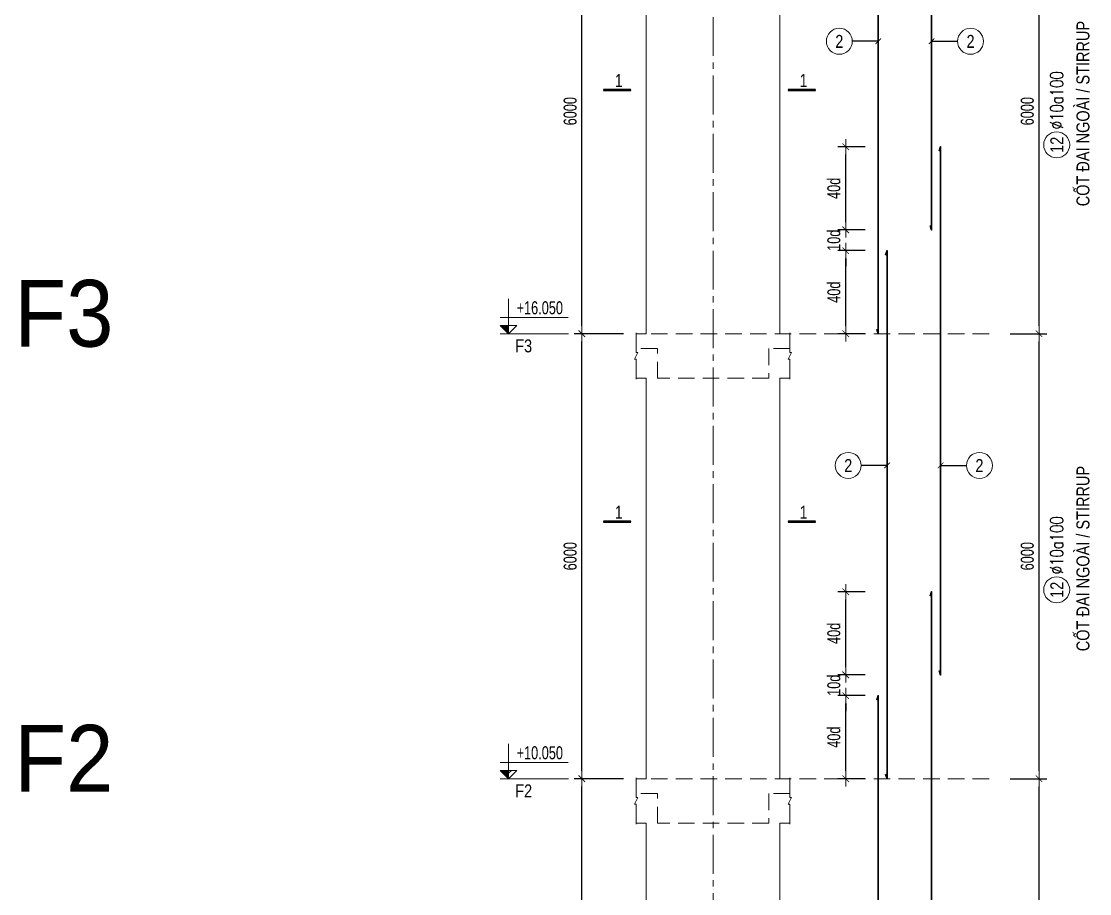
# Model space of a CAD drawing. Header units: millimetres. Extents: x 49323 to 406889, y -6102 to 181761.
# Drawn here: x 104189 to 118589, y 18081 to 29842 of the extents above; entities that cross this region are included whole.
import ezdxf
from ezdxf.enums import TextEntityAlignment as Align

# ---------------------------------------------------------------- set-up
doc = ezdxf.new("R2010")
doc.units = ezdxf.units.MM
doc.linetypes.add('CENTER2', pattern=[1.125, 0.75, -0.125, 0.125, -0.125])
doc.linetypes.add('HIDDEN2', pattern=[4.762499999999999, 3.175, -1.5875])
doc.layers.get('0').update_dxf_attribs({"lineweight": 20})
doc.layers.get('Defpoints').update_dxf_attribs({"color": 151, "lineweight": 9})
for name, color, linetype, lineweight in [('kata_thep chu', 4, 'Continuous', 35), ('NDC_S_ANNO', 7, 'Continuous', 20), ('NDC_S_AXIS', 5, 'CENTER2', 13), ('NDC_S_BREAK-LINE', 1, 'Continuous', 15), ('NDC_S_CONTINUOUS', 3, 'Continuous', 20), ('NDC_S_DIM', 1, 'Continuous', 15), ('NDC_S_HIDDEN', 8, 'HIDDEN2', 13), ('NDC_S_LEADER', 1, 'Continuous', 15), ('NDC_S_SYMBOL', 1, 'Continuous', 15), ('NDC_S_TEXT SYMBOL', 7, 'Continuous', 20), ('NDC_S_THIN LINE', 8, 'Continuous', 9), ('NDC_S_VN TEXT', 7, 'Continuous', 20)]:
    doc.layers.add(name, color=color, linetype=linetype, lineweight=lineweight)
doc.styles.add('ARIAL', font='arial.ttf', dxfattribs={"width": 0.8})
doc.styles.add('DrawingTitle', font='FRADM.TTF', dxfattribs={"width": 0.95})
doc.styles.add('NDC_ANNO', font='', dxfattribs={"width": 0.8})
doc.styles.add('NDC_DIM', font='', dxfattribs={"width": 0.75})
doc.styles.add('NDC_EN TXT', font='romans.shx', dxfattribs={"width": 0.8})
doc.styles.add('NDC_VIE TXT', font='arial.ttf', dxfattribs={"width": 0.8})
doc.styles.get('NDC_ANNO').set_extended_font_data('Dotum')
doc.styles.get('NDC_DIM').set_extended_font_data('Dotum')
doc.dimstyles.new('NDC_dim_70', dxfattribs={"dimscale": 70, "dimtxt": 2.5, "dimasz": 1.5, "dimexe": 1.5, "dimexo": 2.5, "dimgap": 1, "dimtad": 1, "dimdec": 0, "dimzin": 0, "dimdsep": 46, "dimtxsty": 'NDC_DIM', "dimblk": 'DIMMARK', "dimcen": 0.09, "dimdle": 1.2, "dimclrd": 1, "dimclre": 1, "dimclrt": 3, "dimadec": 0, "dimazin": 0, "dimtfac": 1, "dimtdec": 0, "dimtix": 1, "dimtofl": 0, "dimtmove": 0, "dimatfit": 3, "dimfxl": 8, "dimfxlon": 1, "dimtolj": 1, "dimtzin": 0, "dimarcsym": 0})
doc.dimstyles.new('NDC_dim_75', dxfattribs={"dimscale": 75, "dimtxt": 2.5, "dimasz": 1.5, "dimexe": 1.5, "dimexo": 2.5, "dimgap": 1, "dimtad": 1, "dimdec": 0, "dimzin": 0, "dimdsep": 46, "dimtxsty": 'NDC_DIM', "dimblk": 'DIMMARK', "dimcen": 0.09, "dimdle": 1.2, "dimclrd": 1, "dimclre": 1, "dimclrt": 3, "dimadec": 0, "dimazin": 0, "dimtfac": 1, "dimtdec": 0, "dimtix": 1, "dimtofl": 0, "dimtmove": 0, "dimatfit": 3, "dimfxl": 8, "dimfxlon": 1, "dimtolj": 1, "dimtzin": 0, "dimarcsym": 0})

# ---------------------------------------------------------------- blocks, each defined once
blk = doc.blocks.new('DIMMARK')
at = {"layer": 'NDC_S_DIM', "color": 1}
blk.add_line((-1.5, 0), (1, 0), dxfattribs=at)
at = {"layer": 'NDC_S_DIM', "color": 2, "const_width": 0.1}
blk.add_lwpolyline([(-0.4242640687119285, -0.4242640687119285), (0.4242640687119285, 0.4242640687119285)], dxfattribs=at)
blk = doc.blocks.new('*D15')
at = {"layer": 'Defpoints', "color": 0, "transparency": 16777216}
for p in [(111744.5942687544, 19630.72079866482), (112613.0914553283, 19630.72079866482), (112545.5914553274, 9630.720798664643)]:
    blk.add_point(p, dxfattribs=at)
at = {"layer": 'NDC_S_DIM', "color": 1, "lineweight": -2, "transparency": 16777216}
for p, q in [((112304.5942687544, 19630.72079866482), (111639.5942687544, 19630.72079866482)), ((111744.5942687544, 9735.720798664643), (111744.5942687544, 19525.72079866482)), ((112304.5942687544, 9630.720798664643), (111639.5942687544, 9630.720798664643))]:
    blk.add_line(p, q, dxfattribs=at)
at = {"layer": 'NDC_S_DIM', "color": 1, "lineweight": -2, "transparency": 16777216, "xscale": 105, "yscale": 105, "zscale": 105}
for p, rotation in [((111744.5942687544, 19630.72079866482), 90), ((111744.5942687544, 9630.720798664643), 270)]:
    blk.add_blockref('DIMMARK', p, dxfattribs=dict(at, rotation=rotation))
at = {"layer": 'NDC_S_DIM', "color": 3, "transparency": 16777216, "insert": (111586.9755441954, 14630.7207986647), "char_height": 175, "attachment_point": 5, "rotation": 90, "style": 'NDC_DIM'}
blk.add_mtext('\\A1;10000', dxfattribs=at)
blk = doc.blocks.new('*D16')
at = {"layer": 'Defpoints', "color": 0, "transparency": 16777216}
for p in [(111744.5942687545, 25630.72079866481), (112613.0914553285, 25630.72079866481), (112613.0914553283, 19630.72079866482)]:
    blk.add_point(p, dxfattribs=at)
at = {"layer": 'NDC_S_DIM', "color": 1, "lineweight": -2, "transparency": 16777216}
for p, q in [((112304.5942687545, 25630.72079866481), (111639.5942687545, 25630.72079866481)), ((111744.5942687545, 19735.72079866482), (111744.5942687545, 25525.72079866481)), ((112304.5942687545, 19630.72079866482), (111639.5942687545, 19630.72079866482))]:
    blk.add_line(p, q, dxfattribs=at)
at = {"layer": 'NDC_S_DIM', "color": 1, "lineweight": -2, "transparency": 16777216, "xscale": 105, "yscale": 105, "zscale": 105}
for p, rotation in [((111744.5942687545, 25630.72079866481), 90), ((111744.5942687545, 19630.72079866482), 270)]:
    blk.add_blockref('DIMMARK', p, dxfattribs=dict(at, rotation=rotation))
at = {"layer": 'NDC_S_DIM', "color": 3, "transparency": 16777216, "insert": (111586.9755441954, 22630.72079866478), "char_height": 175, "attachment_point": 5, "rotation": 90, "style": 'NDC_DIM'}
blk.add_mtext('\\A1;6000', dxfattribs=at)
blk = doc.blocks.new('*D17')
at = {"layer": 'Defpoints', "color": 0, "transparency": 16777216}
for p in [(111744.5942687545, 31630.72079866465), (112663.0914553283, 31630.72079866465), (112613.0914553285, 25630.72079866481)]:
    blk.add_point(p, dxfattribs=at)
at = {"layer": 'NDC_S_DIM', "color": 1, "lineweight": -2, "transparency": 16777216}
for p, q in [((112304.5942687545, 31630.72079866465), (111639.5942687545, 31630.72079866465)), ((111744.5942687545, 25735.72079866481), (111744.5942687545, 31525.72079866465)), ((112304.5942687545, 25630.72079866481), (111639.5942687545, 25630.72079866481))]:
    blk.add_line(p, q, dxfattribs=at)
at = {"layer": 'NDC_S_DIM', "color": 1, "lineweight": -2, "transparency": 16777216, "xscale": 105, "yscale": 105, "zscale": 105}
for p, rotation in [((111744.5942687545, 31630.72079866465), 90), ((111744.5942687545, 25630.72079866481), 270)]:
    blk.add_blockref('DIMMARK', p, dxfattribs=dict(at, rotation=rotation))
at = {"layer": 'NDC_S_DIM', "color": 3, "transparency": 16777216, "insert": (111586.9755441955, 28630.72079866469), "char_height": 175, "attachment_point": 5, "rotation": 90, "style": 'NDC_DIM'}
blk.add_mtext('\\A1;6000', dxfattribs=at)
blk = doc.blocks.new('*U6')
at = {"layer": 'NDC_S_ANNO', "color": 0, "linetype": 'ByBlock', "lineweight": -2}
blk.add_line((-4.357142640116527, 0.002997111644365447), (1.000000217026004, 0.002999782974066001), dxfattribs=at)
at = {"layer": 'NDC_S_ANNO', "ltscale": 0.005, "const_width": 0.5}
blk.add_lwpolyline([(1.000000217026004, 0.002999782974066001), (-4.357142640116527, 0.002997111644365447)], dxfattribs=at)
at = {"layer": 'NDC_S_TEXT SYMBOL', "linetype": 'ByBlock', "lineweight": -2, "style": 'NDC_ANNO', "width": 0.8}
blk.add_attdef('DETAIL', text='', height=2.5, dxfattribs=at).set_placement((-0.635006858396082, 1.824862175366434), align=Align.MIDDLE_RIGHT)
blk = doc.blocks.new('*D173')
at = {"layer": 'Defpoints', "color": 0, "ltscale": 0.005, "transparency": 16777216}
for p in [(115300.8375070129, 20750.72079866481, -5.397888116911379e-09), (115739.0169704943, 20750.72079866481), (115739.0169704943, 19630.72079866469)]:
    blk.add_point(p, dxfattribs=at)
at = {"layer": 'NDC_S_DIM', "color": 1, "lineweight": -2, "ltscale": 0.005, "transparency": 16777216}
for p, q in [((115564.0169704943, 20750.72079866481, -5.397888116911379e-09), (115195.8375070129, 20750.72079866481, -5.397888116911379e-09)), ((115300.8375070129, 19735.72079866469, -5.397888116911379e-09), (115300.8375070129, 20645.72079866481, -5.397888116911379e-09)), ((115564.0169704943, 19630.72079866469, -5.397888116911379e-09), (115195.8375070129, 19630.72079866469, -5.397888116911379e-09))]:
    blk.add_line(p, q, dxfattribs=at)
at = {"layer": 'NDC_S_DIM', "color": 1, "lineweight": -2, "ltscale": 0.005, "transparency": 16777216, "xscale": 105, "yscale": 105, "zscale": 105}
for p, rotation in [((115300.8375070129, 20750.72079866481, -5.397888116911379e-09), 90), ((115300.8375070129, 19630.72079866469, -5.397888116911379e-09), 270)]:
    blk.add_blockref('DIMMARK', p, dxfattribs=dict(at, rotation=rotation))
at = {"layer": 'NDC_S_DIM', "color": 3, "ltscale": 0.005, "transparency": 16777216, "insert": (115141.4379140685, 20190.72079866472, -5.397888116911379e-09), "char_height": 175, "attachment_point": 5, "rotation": 90, "style": 'NDC_DIM'}
blk.add_mtext('\\A1;40d', dxfattribs=at)
blk = doc.blocks.new('*D174')
at = {"layer": 'Defpoints', "color": 0, "ltscale": 0.005, "transparency": 16777216}
for p in [(115300.8375070128, 21030.72079866303), (115739.0169704943, 21030.72079866303), (115739.0169704943, 20750.72079866481)]:
    blk.add_point(p, dxfattribs=at)
at = {"layer": 'NDC_S_DIM', "color": 1, "lineweight": -2, "ltscale": 0.005, "transparency": 16777216}
for p, q in [((115300.8375070128, 21135.72079866303), (115300.8375070128, 21240.72079866303)), ((115564.0169704943, 21030.72079866303), (115195.8375070128, 21030.72079866303)), ((115564.0169704943, 20750.72079866481), (115195.8375070128, 20750.72079866481)), ((115300.8375070128, 20645.72079866481), (115300.8375070128, 20540.72079866481))]:
    blk.add_line(p, q, dxfattribs=at)
at = {"layer": 'NDC_S_DIM', "color": 1, "lineweight": -2, "ltscale": 0.005, "transparency": 16777216, "xscale": 105, "yscale": 105, "zscale": 105}
for p, rotation in [((115300.8375070128, 21030.72079866303), 270), ((115300.8375070128, 20750.72079866481), 90)]:
    blk.add_blockref('DIMMARK', p, dxfattribs=dict(at, rotation=rotation))
at = {"layer": 'NDC_S_DIM', "color": 3, "ltscale": 0.005, "transparency": 16777216, "insert": (115141.4379140684, 20890.72079866389), "char_height": 175, "attachment_point": 5, "rotation": 90, "style": 'NDC_DIM'}
blk.add_mtext('\\A1;10d', dxfattribs=at)
blk = doc.blocks.new('*D175')
at = {"layer": 'Defpoints', "color": 0, "ltscale": 0.005, "transparency": 16777216}
for p in [(115300.8375070128, 22150.72079866481), (115739.0169704943, 22150.72079866481), (115739.0169704943, 21030.72079866303)]:
    blk.add_point(p, dxfattribs=at)
at = {"layer": 'NDC_S_DIM', "color": 1, "lineweight": -2, "ltscale": 0.005, "transparency": 16777216}
for p, q in [((115564.0169704943, 22150.72079866481), (115195.8375070128, 22150.72079866481)), ((115300.8375070128, 21135.72079866303), (115300.8375070128, 22045.72079866481)), ((115564.0169704943, 21030.72079866303), (115195.8375070128, 21030.72079866303))]:
    blk.add_line(p, q, dxfattribs=at)
at = {"layer": 'NDC_S_DIM', "color": 1, "lineweight": -2, "ltscale": 0.005, "transparency": 16777216, "xscale": 105, "yscale": 105, "zscale": 105}
for p, rotation in [((115300.8375070128, 22150.72079866481), 90), ((115300.8375070128, 21030.72079866303), 270)]:
    blk.add_blockref('DIMMARK', p, dxfattribs=dict(at, rotation=rotation))
at = {"layer": 'NDC_S_DIM', "color": 3, "ltscale": 0.005, "transparency": 16777216, "insert": (115141.4379140684, 21590.72079866389), "char_height": 175, "attachment_point": 5, "rotation": 90, "style": 'NDC_DIM'}
blk.add_mtext('\\A1;40d', dxfattribs=at)
blk = doc.blocks.new('*D176')
at = {"layer": 'Defpoints', "color": 0, "ltscale": 0.005, "transparency": 16777216}
for p in [(115300.8375070129, 26750.72079866482, -5.397888116911379e-09), (115739.0169704943, 26750.72079866482), (115739.0169704943, 25630.7207986647)]:
    blk.add_point(p, dxfattribs=at)
at = {"layer": 'NDC_S_DIM', "color": 1, "lineweight": -2, "ltscale": 0.005, "transparency": 16777216}
for p, q in [((115564.0169704943, 26750.72079866482, -5.397888116911379e-09), (115195.8375070129, 26750.72079866482, -5.397888116911379e-09)), ((115300.8375070129, 25735.7207986647, -5.397888116911379e-09), (115300.8375070129, 26645.72079866482, -5.397888116911379e-09)), ((115564.0169704943, 25630.7207986647, -5.397888116911379e-09), (115195.8375070129, 25630.7207986647, -5.397888116911379e-09))]:
    blk.add_line(p, q, dxfattribs=at)
at = {"layer": 'NDC_S_DIM', "color": 1, "lineweight": -2, "ltscale": 0.005, "transparency": 16777216, "xscale": 105, "yscale": 105, "zscale": 105}
for p, rotation in [((115300.8375070129, 26750.72079866482, -5.397888116911379e-09), 90), ((115300.8375070129, 25630.7207986647, -5.397888116911379e-09), 270)]:
    blk.add_blockref('DIMMARK', p, dxfattribs=dict(at, rotation=rotation))
at = {"layer": 'NDC_S_DIM', "color": 3, "ltscale": 0.005, "transparency": 16777216, "insert": (115141.4379140685, 26190.72079866472, -5.397888116911379e-09), "char_height": 175, "attachment_point": 5, "rotation": 90, "style": 'NDC_DIM'}
blk.add_mtext('\\A1;40d', dxfattribs=at)
blk = doc.blocks.new('*D177')
at = {"layer": 'Defpoints', "color": 0, "ltscale": 0.005, "transparency": 16777216}
for p in [(115300.8375070128, 27030.72079866304), (115739.0169704943, 27030.72079866304), (115739.0169704943, 26750.72079866482)]:
    blk.add_point(p, dxfattribs=at)
at = {"layer": 'NDC_S_DIM', "color": 1, "lineweight": -2, "ltscale": 0.005, "transparency": 16777216}
for p, q in [((115300.8375070128, 27135.72079866304), (115300.8375070128, 27240.72079866304)), ((115564.0169704943, 27030.72079866304), (115195.8375070128, 27030.72079866304)), ((115564.0169704943, 26750.72079866482), (115195.8375070128, 26750.72079866482)), ((115300.8375070128, 26645.72079866482), (115300.8375070128, 26540.72079866482))]:
    blk.add_line(p, q, dxfattribs=at)
at = {"layer": 'NDC_S_DIM', "color": 1, "lineweight": -2, "ltscale": 0.005, "transparency": 16777216, "xscale": 105, "yscale": 105, "zscale": 105}
for p, rotation in [((115300.8375070128, 27030.72079866304), 270), ((115300.8375070128, 26750.72079866482), 90)]:
    blk.add_blockref('DIMMARK', p, dxfattribs=dict(at, rotation=rotation))
at = {"layer": 'NDC_S_DIM', "color": 3, "ltscale": 0.005, "transparency": 16777216, "insert": (115141.4379140684, 26890.72079866389), "char_height": 175, "attachment_point": 5, "rotation": 90, "style": 'NDC_DIM'}
blk.add_mtext('\\A1;10d', dxfattribs=at)
blk = doc.blocks.new('*D178')
at = {"layer": 'Defpoints', "color": 0, "ltscale": 0.005, "transparency": 16777216}
for p in [(115300.8375070128, 28150.72079866482), (115739.0169704943, 28150.72079866482), (115739.0169704943, 27030.72079866304)]:
    blk.add_point(p, dxfattribs=at)
at = {"layer": 'NDC_S_DIM', "color": 1, "lineweight": -2, "ltscale": 0.005, "transparency": 16777216}
for p, q in [((115564.0169704943, 28150.72079866482), (115195.8375070128, 28150.72079866482)), ((115300.8375070128, 27135.72079866304), (115300.8375070128, 28045.72079866482)), ((115564.0169704943, 27030.72079866304), (115195.8375070128, 27030.72079866304))]:
    blk.add_line(p, q, dxfattribs=at)
at = {"layer": 'NDC_S_DIM', "color": 1, "lineweight": -2, "ltscale": 0.005, "transparency": 16777216, "xscale": 105, "yscale": 105, "zscale": 105}
for p, rotation in [((115300.8375070128, 28150.72079866482), 90), ((115300.8375070128, 27030.72079866304), 270)]:
    blk.add_blockref('DIMMARK', p, dxfattribs=dict(at, rotation=rotation))
at = {"layer": 'NDC_S_DIM', "color": 3, "ltscale": 0.005, "transparency": 16777216, "insert": (115141.4379140684, 27590.72079866389), "char_height": 175, "attachment_point": 5, "rotation": 90, "style": 'NDC_DIM'}
blk.add_mtext('\\A1;40d', dxfattribs=at)
blk = doc.blocks.new('*D239')
at = {"layer": 'Defpoints', "color": 0, "ltscale": 70, "transparency": 16777216}
for p in [(117343.970359034, 19630.72079866465), (117906.323082683, 19630.72079866465), (117343.970359034, 9630.720798664643)]:
    blk.add_point(p, dxfattribs=at)
at = {"layer": 'NDC_S_DIM', "color": 1, "lineweight": -2, "ltscale": 70, "transparency": 16777216}
for p, q in [((117518.970359034, 19630.72079866465), (118011.323082683, 19630.72079866465)), ((117906.323082683, 9735.720798664643), (117906.323082683, 19525.72079866465)), ((117518.970359034, 9630.720798664643), (118011.323082683, 9630.720798664643))]:
    blk.add_line(p, q, dxfattribs=at)
at = {"layer": 'NDC_S_DIM', "color": 1, "lineweight": -2, "ltscale": 70, "transparency": 16777216, "xscale": 105, "yscale": 105, "zscale": 105}
for p, rotation in [((117906.323082683, 19630.72079866465), 90), ((117906.323082683, 9630.720798664643), 270)]:
    blk.add_blockref('DIMMARK', p, dxfattribs=dict(at, rotation=rotation))
at = {"layer": 'NDC_S_DIM', "color": 3, "ltscale": 70, "transparency": 16777216, "insert": (117748.704358124, 14630.72079866461), "char_height": 175, "attachment_point": 5, "rotation": 90, "style": 'NDC_DIM'}
blk.add_mtext('\\A1;10000', dxfattribs=at)
blk = doc.blocks.new('*D240')
at = {"layer": 'Defpoints', "color": 0, "ltscale": 70, "transparency": 16777216}
for p in [(117343.970359034, 25630.72079866465), (117906.3230826831, 25630.72079866465), (117343.970359034, 19630.72079866465)]:
    blk.add_point(p, dxfattribs=at)
at = {"layer": 'NDC_S_DIM', "color": 1, "lineweight": -2, "ltscale": 70, "transparency": 16777216}
for p, q in [((117518.970359034, 25630.72079866465), (118011.3230826831, 25630.72079866465)), ((117906.3230826831, 19735.72079866465), (117906.3230826831, 25525.72079866465)), ((117518.970359034, 19630.72079866465), (118011.3230826831, 19630.72079866465))]:
    blk.add_line(p, q, dxfattribs=at)
at = {"layer": 'NDC_S_DIM', "color": 1, "lineweight": -2, "ltscale": 70, "transparency": 16777216, "xscale": 105, "yscale": 105, "zscale": 105}
for p, rotation in [((117906.3230826831, 25630.72079866465), 90), ((117906.3230826831, 19630.72079866465), 270)]:
    blk.add_blockref('DIMMARK', p, dxfattribs=dict(at, rotation=rotation))
at = {"layer": 'NDC_S_DIM', "color": 3, "ltscale": 70, "transparency": 16777216, "insert": (117748.704358124, 22630.72079866461), "char_height": 175, "attachment_point": 5, "rotation": 90, "style": 'NDC_DIM'}
blk.add_mtext('\\A1;6000', dxfattribs=at)
blk = doc.blocks.new('*D241')
at = {"layer": 'Defpoints', "color": 0, "ltscale": 70, "transparency": 16777216}
for p in [(117343.970359034, 31630.72079866465), (117906.3230826831, 31630.72079866465), (117343.970359034, 25630.72079866465)]:
    blk.add_point(p, dxfattribs=at)
at = {"layer": 'NDC_S_DIM', "color": 1, "lineweight": -2, "ltscale": 70, "transparency": 16777216}
for p, q in [((117518.970359034, 31630.72079866465), (118011.3230826831, 31630.72079866465)), ((117906.3230826831, 25735.72079866465), (117906.3230826831, 31525.72079866465)), ((117518.970359034, 25630.72079866465), (118011.3230826831, 25630.72079866465))]:
    blk.add_line(p, q, dxfattribs=at)
at = {"layer": 'NDC_S_DIM', "color": 1, "lineweight": -2, "ltscale": 70, "transparency": 16777216, "xscale": 105, "yscale": 105, "zscale": 105}
for p, rotation in [((117906.3230826831, 31630.72079866465), 90), ((117906.3230826831, 25630.72079866465), 270)]:
    blk.add_blockref('DIMMARK', p, dxfattribs=dict(at, rotation=rotation))
at = {"layer": 'NDC_S_DIM', "color": 3, "ltscale": 70, "transparency": 16777216, "insert": (117748.7043581241, 28630.72079866461), "char_height": 175, "attachment_point": 5, "rotation": 90, "style": 'NDC_DIM'}
blk.add_mtext('\\A1;6000', dxfattribs=at)
blk = doc.blocks.new('*U236')
blk.add_circle((-2.5, 0), 2.5)
at = {"layer": 'NDC_S_VN TEXT', "color": 7, "style": 'ARIAL', "width": 0.8}
blk.add_attdef('SH2', text='', height=2.5, dxfattribs=at).set_placement((-2.5, 0), align=Align.MIDDLE)
at = {"layer": 'NDC_S_VN TEXT', "color": 3, "style": 'NDC_EN TXT', "width": 0.75}
blk.add_attdef('DKKC1', (0.5, -1.25), '', height=2.5, dxfattribs=at)
blk = doc.blocks.new('CD')
at = {"layer": 'NDC_S_ANNO'}
blk.add_hatch(color=3, dxfattribs=at).paths.add_polyline_path([(5.820766091346741e-10, 159.6954857552046), (-161.2010908627417, 159.6954857552046), (5.820766091346741e-10, -5.529727786779404e-10)])
at = {"layer": 'NDC_S_ANNO', "ltscale": 50}
h = blk.add_hatch(dxfattribs=at)
h.set_pattern_fill('ANSI31', color=256, scale=140.6250541793833, style=0)
h.set_pattern_definition([(45, (5.820766091346741e-10, 0), (-315.7122508925224, 315.7122508925224), [])])
h.paths.add_polyline_path([(5.820766091346741e-10, 159.6954857552046), (5.820766091346741e-10, -5.529727786779404e-10), (161.2010908930097, 159.6954857552046)])
for p, q in [((-159.2704896852956, 314.0833880473947), (1146.947077315999, 314.0833880473947)), ((1156.125648126763, 0), (-163.8695725132129, 0))]:
    blk.add_line(p, q, dxfattribs=at)
for points in [[(5.820766091346741e-10, 669.4950748638657), (5.820766091346741e-10, -5.529727786779404e-10)], [(5.820766091346741e-10, -5.529727786779404e-10), (-161.2010908627417, 159.6954857552046), (5.820766091346741e-10, 159.6954857552046)], [(5.820766091346741e-10, -5.529727786779404e-10), (161.2010908930097, 159.6954857552046), (5.820766091346741e-10, 159.6954857552046)]]:
    blk.add_lwpolyline(points, dxfattribs=at)
at = {"layer": 'NDC_S_TEXT SYMBOL', "color": 3, "style": 'NDC_DIM', "width": 0.7}
blk.add_attdef('COT', (153.9534816145897, 374.6377722059842), '', height=250, dxfattribs=at)

msp = doc.modelspace()

# ---------------------------------------------------------------- linework, layer by layer
at = {"layer": 'kata_thep chu', "color": 4, "ltscale": 0.005}
for points in [[(116438.7662139126, 27090.72079866505), (116458.7662139126, 27030.72079866505), (116458.7662139126, 34150.72079866464), (116438.7662139126, 34090.72079866464)], [(115719.0169704927, 25690.72079866216), (115739.0169704927, 25630.72079866216), (115739.0169704927, 32750.72079866464), (115719.0169704927, 32690.72079866464)], [(116558.7662139132, 21090.72079866486), (116578.7662139132, 21030.72079866486), (116578.7662139132, 28150.72079866505), (116558.7662139132, 28090.72079866505)], [(115839.0169704927, 19690.7207986646), (115859.0169704927, 19630.7207986646), (115859.0169704927, 26750.72079866505), (115839.0169704927, 26690.72079866505)], [(116438.7662139126, 11090.72079866467), (116458.7662139126, 11030.72079866467), (116458.7662139126, 22150.72079866486), (116438.7662139126, 22090.72079866486)], [(115719.0169704927, 9690.720798661998), (115739.0169704927, 9630.720798661998), (115739.0169704927, 20750.72079866486), (115719.0169704927, 20690.72079866486)]]:
    msp.add_lwpolyline(points, dxfattribs=at)
at = {"layer": 'NDC_S_AXIS', "ltscale": 700}
msp.add_line((113513.0914553253, -3699.795786025818), (113513.0914553253, 179341.923871124), dxfattribs=at)
at = {"layer": 'NDC_S_BREAK-LINE'}
for points in [[(112478.0914553265, 25018.22079866464), (112478.0914553265, 25285.72079866464), (112455.5914553265, 25285.72079866464), (112500.5914553265, 25375.72079866464), (112478.0914553265, 25375.72079866464), (112478.0914553265, 25643.22079866464)], [(114548.0914553265, 25018.22079866464), (114548.0914553265, 25285.72079866464), (114525.5914553265, 25285.72079866464), (114570.5914553265, 25375.72079866464), (114548.0914553265, 25375.72079866464), (114548.0914553265, 25643.22079866464)], [(112478.0914553265, 19018.22079866464), (112478.0914553265, 19285.72079866464), (112455.5914553265, 19285.72079866464), (112500.5914553265, 19375.72079866464), (112478.0914553265, 19375.72079866464), (112478.0914553265, 19643.22079866464)], [(114548.0914553265, 19018.22079866464), (114548.0914553265, 19285.72079866464), (114525.5914553265, 19285.72079866464), (114570.5914553265, 19375.72079866464), (114548.0914553265, 19375.72079866464), (114548.0914553265, 19643.22079866464)]]:
    msp.add_lwpolyline(points, dxfattribs=at)
at = {"layer": 'NDC_S_CONTINUOUS'}
for points in [[(112478.0914553265, 25630.7207986648), (112613.0914553284, 25630.7207986648), (112613.0914553265, 31030.72079866464), (112478.0914553265, 31030.72079866464)], [(114548.0914553265, 25630.7207986648), (114413.0914553265, 25630.72079866483), (114413.0914553265, 31030.72079866464), (114548.0914553265, 31030.72079866464)], [(112478.0914553265, 19630.7207986648), (112613.0914553284, 19630.7207986648), (112613.0914553265, 25030.72079866464), (112478.0914553265, 25030.72079866464)], [(114548.0914553265, 19630.7207986648), (114413.0914553265, 19630.72079866483), (114413.0914553265, 25030.72079866464), (114548.0914553265, 25030.72079866464)], [(112478.0914553265, 9630.72079866464), (112613.0914553284, 9630.72079866464), (112613.0914553265, 19030.72079866464), (112478.0914553265, 19030.72079866464)], [(114548.0914553265, 9630.72079866464), (114413.0914553265, 9630.72079866467), (114413.0914553265, 19030.72079866464), (114548.0914553265, 19030.72079866464)]]:
    msp.add_lwpolyline(points, dxfattribs=at)
at = {"layer": 'NDC_S_DIM'}
for centre in [(115214.5059413274, 29573.48753127802), (116983.2772430785, 29573.48753127802), (115334.5059413274, 23854.77313960119), (117103.2772430785, 23854.77313960119)]:
    msp.add_circle(centre, 175, dxfattribs=at)
at = {"layer": 'NDC_S_HIDDEN', "ltscale": 70}
for p, q in [((117233.9774956743, 25630.72079866464), (112478.0914553265, 25630.72079866464)), ((117233.9774956743, 19630.72079866464), (112478.0914553265, 19630.72079866464))]:
    msp.add_line(p, q, dxfattribs=at)
for points in [[(114548.0914553265, 25430.72079866464), (114263.0914553265, 25430.72079866464), (114263.0914553265, 25030.72079866464), (112763.0914553265, 25030.72079866464), (112763.0914553284, 25430.72079866464), (112478.0914553265, 25430.72079866464)], [(114548.0914553265, 19430.72079866464), (114263.0914553265, 19430.72079866464), (114263.0914553265, 19030.72079866464), (112763.0914553265, 19030.72079866464), (112763.0914553284, 19430.72079866464), (112478.0914553265, 19430.72079866464)]]:
    msp.add_lwpolyline(points, dxfattribs=at)

# ---------------------------------------------------------------- block references
at = {"layer": 'NDC_S_DIM'}
ref = msp.add_blockref('CD', (110756.3553260517, 25630.72079866462), dxfattribs=dict(at, xscale=0.7, yscale=0.7, zscale=0.7))
ref.add_attrib('COT', '+16.050', (110864.1227631819, 25892.96723920881), dxfattribs={"layer": '0', "color": 3, "height": 175, "style": 'NDC_DIM', "width": 0.75})
ref = msp.add_blockref('CD', (110756.3553260517, 19630.72079866462), dxfattribs=dict(at, xscale=0.7, yscale=0.7, zscale=0.7))
ref.add_attrib('COT', '+10.050', (110864.1227631819, 19892.96723920881), dxfattribs={"layer": '0', "color": 3, "height": 175, "style": 'NDC_DIM', "width": 0.75})
at = {"layer": 'NDC_S_SYMBOL', "xscale": 70, "yscale": 70, "zscale": 70}
for p in [(112336.5186689498, 28916.3032802634), (114827.6899680509, 28916.30354739637), (112336.5186689498, 23095.6954760423), (114827.6899680509, 23095.69574317527)]:
    msp.add_blockref('*U6', p, dxfattribs=at).add_auto_attribs({'DETAIL': '1'})
at = {"layer": 'NDC_S_THIN LINE', "xscale": 70, "yscale": 70, "zscale": 70, "rotation": 90}
for p in [(118144.4547249072, 28352.39782621794), (118144.4547249071, 22352.39782621794)]:
    msp.add_blockref('*U236', p, dxfattribs=at).add_auto_attribs({'SH2': '12', 'DKKC1': '%%c10a100'})

# ---------------------------------------------------------------- texts
at = {"color": 1, "char_height": 900, "width": 4481.165658853715, "attachment_point": 1, "style": 'DrawingTitle'}
for s, insert in [('F3', (104095.0345823483, 26355.9060835258)), ('F2', (104095.0345823483, 20355.9060835258))]:
    msp.add_mtext(s, dxfattribs=dict(at, insert=insert))
at = {"layer": 'NDC_S_VN TEXT', "style": 'NDC_VIE TXT', "width": 0.8}
for p in [(118498.6019839176, 27348.94070069882), (118498.6019839176, 21348.94070069882)]:
    msp.add_text('CỐT ĐAI NGOÀI / STIRRUP', height=175, rotation=90, dxfattribs=at).set_placement(p, align=Align.MIDDLE_LEFT)
at = {"layer": 'NDC_S_VN TEXT', "color": 7, "style": 'ARIAL', "width": 0.8}
for p in [(115214.5059413274, 29573.48753127802), (116983.2772430785, 29573.48753127802), (115334.5059413274, 23854.77313960119), (117103.2772430785, 23854.77313960119)]:
    msp.add_text('2', height=175, dxfattribs=at).set_placement(p, align=Align.MIDDLE)
at = {"layer": 'NDC_S_VN TEXT', "style": 'NDC_VIE TXT', "width": 0.8}
for s, p in [('F3', (110845.8523416559, 25466.5885224995)), ('F2', (110845.8523416559, 19466.5885224995))]:
    msp.add_text(s, height=175, dxfattribs=at).set_placement(p, align=Align.MIDDLE_LEFT)

# ---------------------------------------------------------------- dimensions: what is measured, and where the dimension line sits
at = {"layer": 'NDC_S_DIM'}
for base, p1, p2, picture, middle in [((111744.5942687545, 31630.72079866465), (112613.0914553284, 25630.7207986648), (112663.0914553283, 31630.72079866464), '*D17', (111586.9755441955, 28630.72079866469)), ((111744.5942687545, 25630.72079866481), (112613.0914553283, 19630.72079866481), (112613.0914553284, 25630.7207986648), '*D16', (111586.9755441954, 22630.72079866478)), ((111744.5942687544, 19630.72079866482), (112545.5914553273, 9630.720798664639), (112613.0914553283, 19630.72079866481), '*D15', (111586.9755441954, 14630.7207986647))]:
    dim = msp.add_linear_dim(base=base, p1=p1, p2=p2, angle=90, dimstyle='NDC_dim_70', dxfattribs=at)
    dim.commit()
    dim.dimension.update_dxf_attribs({"geometry": picture, "text_midpoint": middle})
at = {"layer": 'NDC_S_DIM', "ltscale": 70}
for base, p1, p2, picture, middle in [((117906.3230826831, 31630.72079866465), (117343.9703590339, 25630.72079866464), (117343.9703590339, 31630.72079866464), '*D241', (117748.7043581241, 28630.72079866461)), ((117906.3230826831, 25630.72079866465), (117343.9703590339, 19630.72079866464), (117343.9703590339, 25630.72079866464), '*D240', (117748.704358124, 22630.72079866461)), ((117906.323082683, 19630.72079866465), (117343.9703590339, 9630.720798664639), (117343.9703590339, 19630.72079866464), '*D239', (117748.704358124, 14630.72079866461))]:
    dim = msp.add_linear_dim(base=base, p1=p1, p2=p2, angle=90, dimstyle='NDC_dim_70', override={"dimtmove": 1}, dxfattribs=at)
    dim.commit()
    dim.dimension.update_dxf_attribs({"geometry": picture, "text_midpoint": middle})
at = {"layer": 'NDC_S_DIM', "ltscale": 0.005}
for base, p1, p2, text, picture, middle in [((115300.8375070128, 28150.72079866482), (115739.0169704942, 27030.72079866303), (115739.0169704942, 28150.7207986648), '40d', '*D178', (115141.4379140684, 27590.72079866389)), ((115300.8375070128, 27030.72079866304), (115739.0169704942, 26750.7207986648), (115739.0169704942, 27030.72079866303), '10d', '*D177', (115141.4379140684, 26890.72079866389)), ((115300.8375070129, 26750.72079866482, -5.397888116911379e-09), (115739.0169704942, 25630.72079866469), (115739.0169704942, 26750.7207986648), '40d', '*D176', (115141.4379140685, 26190.72079866472, -5.397888116911379e-09)), ((115300.8375070128, 22150.72079866481), (115739.0169704942, 21030.72079866303), (115739.0169704942, 22150.7207986648), '40d', '*D175', (115141.4379140684, 21590.72079866389)), ((115300.8375070128, 21030.72079866303), (115739.0169704942, 20750.7207986648), (115739.0169704942, 21030.72079866303), '10d', '*D174', (115141.4379140684, 20890.72079866389)), ((115300.8375070129, 20750.72079866481, -5.397888116911379e-09), (115739.0169704942, 19630.72079866469), (115739.0169704942, 20750.7207986648), '40d', '*D173', (115141.4379140685, 20190.72079866472, -5.397888116911379e-09))]:
    dim = msp.add_linear_dim(base=base, p1=p1, p2=p2, angle=90, text=text, dimstyle='NDC_dim_70', dxfattribs=at)
    dim.commit()
    dim.dimension.update_dxf_attribs({"geometry": picture, "text_midpoint": middle})

# ---------------------------------------------------------------- leaders
at = {"layer": 'NDC_S_LEADER', "ltscale": 0.005}
for points in [[(115739.0169704927, 29573.48753127802), (115389.5059413274, 29573.48753127802)], [(116458.7662139132, 29573.48753127802), (116808.2772430785, 29573.48753127802)], [(115859.0169704927, 23854.77313960119), (115509.5059413274, 23854.77313960119)], [(116578.7662139132, 23854.77313960119), (116928.2772430785, 23854.77313960119)]]:
    msp.add_leader(points, dimstyle='NDC_dim_75', override={"dimasz": 1, "dimldrblk": 'ARCHTICK'}, dxfattribs=at)

doc.saveas('drawing.dxf')
